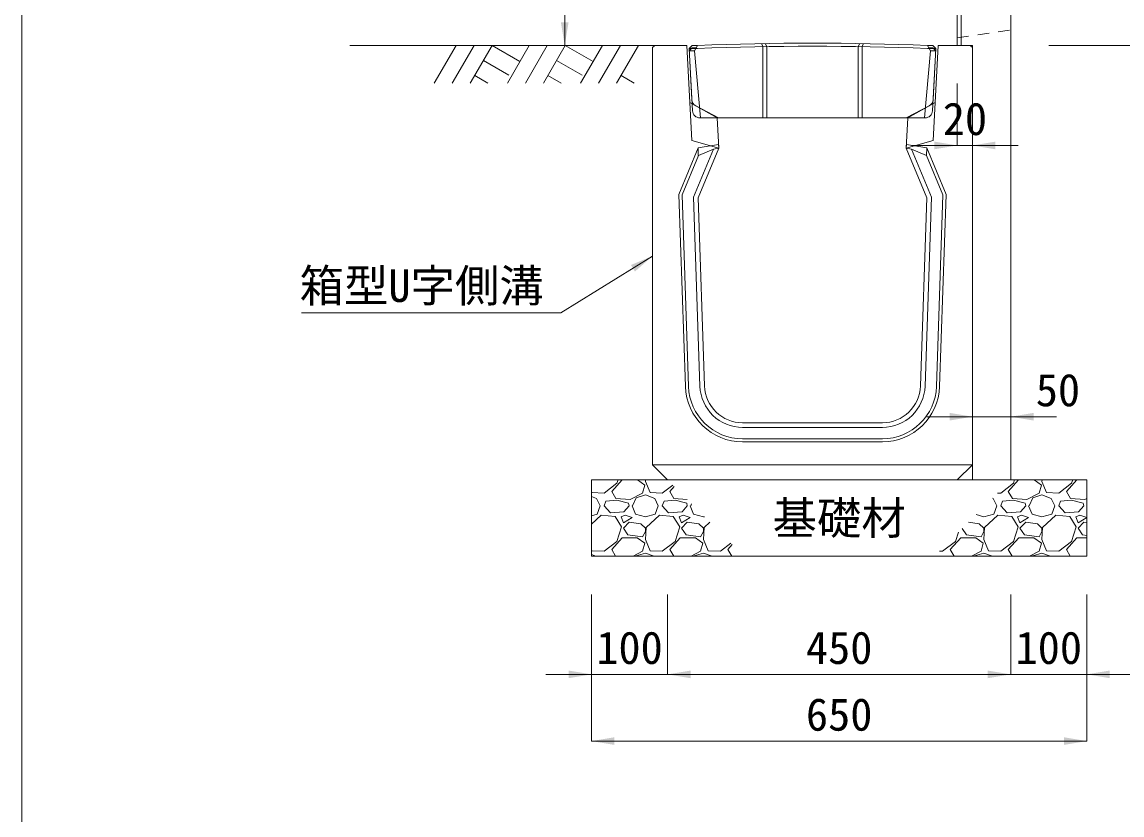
# Model space of a CAD drawing. Units: millimetres at full size. Extents: x 187207 to 255567, y 882048 to 905686.
# Drawn here: x 198397 to 199840, y 896251 to 897291 of the extents above; entities that cross this region are included whole.
import ezdxf
from ezdxf.enums import TextEntityAlignment as Align

# ---------------------------------------------------------------- set-up
doc = ezdxf.new("R2010")
doc.units = ezdxf.units.MM
doc.header["$LTSCALE"] = 20
doc.linetypes.add('DASHED', pattern=[7.5, 6, -1.5])
doc.linetypes.add('USER2', pattern=[1.35, 0.75, -0.6])
for name, color, linetype, lineweight in [('0_2', 7, 'Continuous', 20), ('パネックス', 2, 'Continuous', 13), ('図枠', 5, 'Continuous', 13), ('基礎材', 7, 'Continuous', 15), ('寸法線', 7, 'Continuous', 13), ('引出線', 4, 'Continuous', 13), ('箱型U字側溝', 2, 'Continuous', 9), ('ﾊｯﾁﾝｸﾞ', 7, 'Continuous', 5)]:
    doc.layers.add(name, color=color, linetype=linetype, lineweight=lineweight)
doc.styles.add('ＭＳ ゴシック', font='')
doc.styles.get('ＭＳ ゴシック').set_extended_font_data('MS Gothic')

# ---------------------------------------------------------------- blocks, each defined once
blk = doc.blocks.new('filled_arrow')
at = {"color": 0, "linetype": 'Continuous', "lineweight": -2}
blk.add_solid([(7.5, 1.25), (0, 0), (7.5, -1.25)], dxfattribs=at)

msp = doc.modelspace()

# ---------------------------------------------------------------- linework, layer by layer
at = {"layer": '0_2'}
msp.add_line((199227.37, 897260.37), (198827.37, 897260.37), dxfattribs=at)
at = {"layer": 'パネックス', "lineweight": 5}
msp.add_line((199629.37, 897660.37), (199629.37, 897260.37), dxfattribs=at)
at = {"layer": 'パネックス'}
for p, q in [((199694.37, 897660.37), (199694.37, 896690.37)), ((199624.37, 897260.37), (199624.37, 897655.37)), ((199624.37, 897260.37), (199624.37, 897305.37)), ((199644.37, 897260.37), (199624.37, 897260.37)), ((199644.37, 896690.37), (199644.37, 897260.37)), ((199694.37, 896690.37), (199644.37, 896690.37))]:
    msp.add_line(p, q, dxfattribs=at)
at = {"layer": 'パネックス', "linetype": 'USER2', "lineweight": 9}
msp.add_line((199624.37, 897270.37), (199694.37, 897280.37), dxfattribs=at)
at = {"layer": '図枠'}
msp.add_line((198397.37, 904948.33), (198397.37, 882048.33), dxfattribs=at)
at = {"layer": '基礎材'}
for p, q in [((199144.37, 896690.37), (199794.37, 896690.37)), ((199144.37, 896690.37), (199144.37, 896590.37)), ((199794.37, 896690.37), (199794.37, 896590.37)), ((199144.37, 896590.37), (199794.37, 896590.37))]:
    msp.add_line(p, q, dxfattribs=at)
at = {"layer": '寸法線'}
for p, q in [((199109.37, 897260.37), (199109.37, 897660.37)), ((199177.37, 897260.37), (199109.37, 897260.37)), ((199744.37, 897260.37), (200009.7, 897260.37)), ((199624.37, 897210.37), (199624.37, 897129.07)), ((199644.37, 897210.37), (199644.37, 897129.07)), ((199704.37, 897129.07), (199564.37, 897129.07)), ((199584.37, 896773.36), (199754.37, 896773.36)), ((199644.37, 896715.37), (199644.37, 896773.36)), ((199694.37, 896715.37), (199694.37, 896773.36)), ((199144.37, 896540.37), (199144.37, 896435.43)), ((199144.37, 896540.37), (199144.37, 896347.93)), ((199244.37, 896540.37), (199244.37, 896435.43)), ((199244.37, 896540.37), (199244.37, 896435.43)), ((199694.37, 896540.37), (199694.37, 896435.43)), ((199694.37, 896540.37), (199694.37, 896435.43)), ((199794.37, 896540.37), (199794.37, 896435.43)), ((199794.37, 896540.37), (199794.37, 896347.93)), ((199084.37, 896435.43), (199304.37, 896435.43)), ((199244.37, 896435.43), (199694.37, 896435.43)), ((199634.37, 896435.43), (199854.37, 896435.43)), ((199794.37, 896347.93), (199144.37, 896347.93))]:
    msp.add_line(p, q, dxfattribs=at)
at = {"layer": '引出線'}
msp.add_lwpolyline([(199224.37, 896983.87), (199104.16, 896909.59), (198764.16, 896909.59)], dxfattribs=at)
at = {"layer": '箱型U字側溝'}
for p, q in [((199272.58, 897256.23), (199283.44, 897256.23)), ((199585.28, 897256.23), (199596.15, 897256.23)), ((199284.49, 897125.83), (199284.62, 897115.71)), ((199304.38, 897124.17), (199311.37, 897125.37)), ((199564.37, 897124.17), (199557.37, 897125.37)), ((199584.25, 897125.83), (199584.13, 897115.71)), ((199271.75, 896812.96), (199263.23, 897064.22)), ((199292.74, 896813.68), (199284.37, 897060.37)), ((199526.04, 896765.37), (199342.71, 896765.37)), ((199342.71, 896759.37), (199526.04, 896759.37)), ((199526.04, 896744.37), (199342.71, 896744.37)), ((199342.71, 896740.37), (199526.04, 896740.37)), ((199224.37, 896710.37), (199644.37, 896710.37))]:
    msp.add_line(p, q, dxfattribs=at)
at = {"layer": '箱型U字側溝', "lineweight": 18}
msp.add_line((199286.91, 897165.23), (199581.81, 897165.23), dxfattribs=at)
at = {"layer": '箱型U字側溝', "lineweight": 13}
msp.add_line((199526.04, 896765.37), (199342.71, 896765.37), dxfattribs=at)
for points in [[(199309.37, 897165.37), (199273.37, 897185.37), (199269.37, 897260.37), (199227.37, 897260.37), (199224.37, 897257.37), (199224.37, 896710.37), (199244.37, 896690.37), (199624.37, 896690.37), (199644.37, 896710.37), (199644.37, 897257.37), (199641.37, 897260.37), (199599.37, 897260.37), (199595.37, 897185.37), (199559.37, 897165.37), (199557.37, 897125.37), (199584.37, 897060.37), (199576.01, 896813.68)], [(199292.74, 896813.68), (199284.37, 897060.37), (199311.37, 897125.37), (199309.37, 897165.37)]]:
    msp.add_lwpolyline(points, dxfattribs=at)
at = {"layer": '箱型U字側溝', "lineweight": 18}
for points in [[(199276.15, 897189.19), (199272.58, 897256.23), (199276.36, 897260.23)], [(199283.36, 897260.23), (199276.36, 897260.23), (199272.58, 897256.23), (199276.92, 897174.69)], [(199591.8, 897174.69), (199596.15, 897256.23), (199592.36, 897260.23), (199585.36, 897260.23)], [(199592.36, 897260.23), (199596.15, 897256.23), (199592.57, 897189.19)], [(199587.24, 897180.87), (199557.46, 897165.23), (199311.27, 897165.23), (199281.49, 897180.87)]]:
    msp.add_lwpolyline(points, dxfattribs=at)
at = {"layer": '箱型U字側溝', "color": 5}
for points in [[(199276.36, 897257.32), (199281.74, 897257.23), (199279.58, 897253.23), (199272.73, 897253.34)], [(199592.36, 897257.32), (199586.98, 897257.23), (199589.15, 897253.23), (199595.99, 897253.34)]]:
    msp.add_lwpolyline(points, close=True, dxfattribs=at)
at = {"layer": '箱型U字側溝', "color": 5, "linetype": 'DASHED'}
for points in [[(199287.43, 897165.23), (199279.58, 897253.23), (199283.36, 897260.23)], [(199581.3, 897165.23), (199589.15, 897253.23), (199585.36, 897260.23)]]:
    msp.add_lwpolyline(points, dxfattribs=at)
at = {"layer": '箱型U字側溝'}
for points in [[(199367.3, 897262.64), (199369.36, 897258.67), (199369.36, 897165.23)], [(199374.36, 897165.23), (199374.36, 897258.75), (199372.3, 897262.72)], [(199494.36, 897165.23), (199494.36, 897258.75), (199496.42, 897262.72)], [(199499.36, 897165.23), (199499.36, 897258.67), (199501.42, 897262.64)], [(199284.37, 897060.37), (199311.37, 897125.37), (199311.12, 897130.4), (199284.49, 897125.83), (199259.2, 897064.95), (199267.75, 896812.83)], [(199263.23, 897064.22), (199284.67, 897115.83), (199304.38, 897124.17), (199278.33, 897061.47), (199286.74, 896813.47)], [(199601, 896812.83), (199609.54, 897064.95), (199584.25, 897125.83), (199557.63, 897130.4), (199557.37, 897125.37), (199584.37, 897060.37), (199576.01, 896813.68)], [(199582.01, 896813.47), (199590.41, 897061.47), (199564.37, 897124.17), (199584.13, 897115.71), (199605.52, 897064.22), (199597, 896812.96)]]:
    msp.add_lwpolyline(points, dxfattribs=at)
at = {"layer": '箱型U字側溝', "linetype": 'DASHED', "lineweight": 13}
for points in [[(199311.37, 897125.37), (199276.04, 897135.37), (199273.37, 897185.37)], [(199557.37, 897125.37), (199592.71, 897135.37), (199595.37, 897185.37)]]:
    msp.add_lwpolyline(points, dxfattribs=at)
at = {"layer": '箱型U字側溝', "lineweight": 18}
for centre, radius, start, end in [((199434.36, 893461.56), 3801.67, 87.72365, 92.27635), ((199286.14, 897189.72), 10, 183.05288, 242.29297), ((199582.59, 897189.72), 10, 297.70703, 356.94712), ((199286.91, 897175.23), 10, 183.05288, 270), ((199581.81, 897175.23), 10, 270, 356.94712)]:
    msp.add_arc(centre, radius, start, end, dxfattribs=at)
at = {"layer": '箱型U字側溝'}
for centre, radius, start, end in [((199434.36, 893461.56), 3797.67, 87.72245, 92.27755), ((199342.71, 896815.37), 75, 181.94149, 270), ((199342.71, 896815.37), 71, 181.94149, 270), ((199342.71, 896815.37), 56, 181.94149, 270), ((199342.71, 896815.37), 50, 181.94149, 270), ((199526.04, 896815.37), 50, 270, 358.05851), ((199526.04, 896815.37), 56, 270, 358.05851), ((199526.04, 896815.37), 71, 270, 358.05851), ((199526.04, 896815.37), 75, 270, 358.05851)]:
    msp.add_arc(centre, radius, start, end, dxfattribs=at)
at = {"layer": '箱型U字側溝', "lineweight": 13}
for centre, start, end in [((199342.71, 896815.37), 181.94149, 270), ((199526.04, 896815.37), 270, 358.05851)]:
    msp.add_arc(centre, 50, start, end, dxfattribs=at)
at = {"layer": 'ﾊｯﾁﾝｸﾞ', "lineweight": 9}
for p, q in [((198966.81, 897260.37), (198938.17, 897210.75)), ((198990.44, 897260.37), (198961.79, 897210.75)), ((199014.06, 897260.37), (198985.41, 897210.75)), ((199014.06, 897260.37), (199050.63, 897239.26)), ((199062.81, 897260.37), (199034.17, 897210.75)), ((199086.44, 897260.37), (199057.79, 897210.75)), ((199110.06, 897260.37), (199081.41, 897210.75)), ((199110.06, 897260.37), (199146.62, 897239.26)), ((199158.81, 897260.37), (199130.16, 897210.75)), ((199182.43, 897260.37), (199153.79, 897210.75)), ((199206.06, 897260.37), (199177.41, 897210.75)), ((199002.64, 897240.59), (199036.05, 897221.3)), ((199098.63, 897240.59), (199132.05, 897221.3)), ((198991.21, 897220.8), (199008.63, 897210.75)), ((199087.21, 897220.8), (199104.63, 897210.75)), ((199183.21, 897220.8), (199200.63, 897210.75))]:
    msp.add_line(p, q, dxfattribs=at)
at = {"layer": 'ﾊｯﾁﾝｸﾞ'}
for p, q in [((199161.11, 896673.09), (199177.88, 896686.04)), ((199171.02, 896675.37), (199184.52, 896690.37)), ((199177.88, 896686.04), (199179.26, 896690.37)), ((199204.9, 896690.37), (199214.45, 896683.75)), ((199214.45, 896683.75), (199211.4, 896673.09)), ((199215.31, 896690.37), (199215.21, 896688.33)), ((199215.21, 896688.33), (199221.31, 896673.85)), ((199237.31, 896673.09), (199251.05, 896683.7)), ((199247.22, 896675.37), (199252.98, 896681.77)), ((199681.35, 896673.09), (199698.11, 896686.04)), ((199691.25, 896675.37), (199704.75, 896690.37)), ((199698.11, 896686.04), (199699.5, 896690.37)), ((199725.13, 896690.37), (199734.69, 896683.75)), ((199734.69, 896683.75), (199731.64, 896673.09)), ((199735.55, 896690.37), (199735.45, 896688.33)), ((199735.45, 896688.33), (199741.55, 896673.85)), ((199757.55, 896673.09), (199774.31, 896686.04)), ((199767.45, 896675.37), (199780.95, 896690.37)), ((199774.31, 896686.04), (199775.7, 896690.37)), ((199144.37, 896675.6), (199145.11, 896673.85)), ((199144.37, 896668.79), (199151.21, 896666.23)), ((199145.11, 896673.85), (199161.11, 896673.09)), ((199151.21, 896666.23), (199155.78, 896656.32)), ((199161.11, 896656.32), (199163.4, 896662.42)), ((199177.88, 896663.94), (199163.4, 896662.42)), ((199176.35, 896666.23), (199171.02, 896675.37)), ((199195.4, 896664.7), (199176.35, 896666.23)), ((199193.12, 896660.13), (199177.88, 896663.94)), ((199211.4, 896673.09), (199195.4, 896664.7)), ((199198.45, 896656.32), (199203.02, 896666.99)), ((199203.02, 896666.99), (199215.21, 896670.8)), ((199215.21, 896670.8), (199227.41, 896666.23)), ((199221.31, 896673.85), (199237.31, 896673.09)), ((199227.41, 896666.23), (199231.98, 896656.32)), ((199237.31, 896656.32), (199239.6, 896662.42)), ((199254.08, 896663.94), (199239.6, 896662.42)), ((199252.55, 896666.23), (199247.22, 896675.37)), ((199269.9, 896664.84), (199252.55, 896666.23)), ((199269.32, 896660.13), (199254.08, 896663.94)), ((199670.56, 896666.56), (199671.44, 896666.23)), ((199671.44, 896666.23), (199676.01, 896656.32)), ((199677.28, 896673.28), (199681.35, 896673.09)), ((199681.35, 896656.32), (199683.63, 896662.42)), ((199698.11, 896663.94), (199683.63, 896662.42)), ((199696.59, 896666.23), (199691.25, 896675.37)), ((199715.64, 896664.7), (199696.59, 896666.23)), ((199713.35, 896660.13), (199698.11, 896663.94)), ((199731.64, 896673.09), (199715.64, 896664.7)), ((199718.69, 896656.32), (199723.26, 896666.99)), ((199723.26, 896666.99), (199735.45, 896670.8)), ((199735.45, 896670.8), (199747.64, 896666.23)), ((199741.55, 896673.85), (199757.55, 896673.09)), ((199747.64, 896666.23), (199752.21, 896656.32)), ((199757.55, 896656.32), (199759.83, 896662.42)), ((199774.31, 896663.94), (199759.83, 896662.42)), ((199772.79, 896666.23), (199767.45, 896675.37)), ((199791.84, 896664.7), (199772.79, 896666.23)), ((199789.55, 896660.13), (199774.31, 896663.94)), ((199794.37, 896666.03), (199791.84, 896664.7)), ((199151.97, 896645.65), (199155.78, 896656.32)), ((199169.49, 896647.18), (199161.11, 896656.32)), ((199187.02, 896648.7), (199169.49, 896647.18)), ((199193.88, 896656.32), (199187.02, 896648.7)), ((199193.88, 896656.32), (199193.12, 896660.13)), ((199197.69, 896656.32), (199202.26, 896645.65)), ((199228.17, 896645.65), (199231.98, 896656.32)), ((199245.69, 896647.18), (199237.31, 896656.32)), ((199263.22, 896648.7), (199245.69, 896647.18)), ((199270.08, 896656.32), (199263.22, 896648.7)), ((199270.08, 896656.32), (199269.32, 896660.13)), ((199273.89, 896656.32), (199278.46, 896645.65)), ((199274.65, 896656.32), (199275.78, 896658.96)), ((199672.2, 896645.65), (199676.01, 896656.32)), ((199689.73, 896647.18), (199681.35, 896656.32)), ((199707.26, 896648.7), (199689.73, 896647.18)), ((199714.11, 896656.32), (199707.26, 896648.7)), ((199714.11, 896656.32), (199713.35, 896660.13)), ((199717.92, 896656.32), (199722.5, 896645.65)), ((199748.4, 896645.65), (199752.21, 896656.32)), ((199765.93, 896647.18), (199757.55, 896656.32)), ((199783.46, 896648.7), (199765.93, 896647.18)), ((199790.31, 896656.32), (199783.46, 896648.7)), ((199790.31, 896656.32), (199789.55, 896660.13)), ((199794.12, 896656.32), (199794.37, 896655.74)), ((199144.37, 896643.42), (199151.97, 896645.65)), ((199157.3, 896644.13), (199144.37, 896632.33)), ((199175.59, 896642.61), (199157.3, 896644.13)), ((199183.97, 896628.89), (199175.59, 896642.61)), ((199188.54, 896644.13), (199183.21, 896641.84)), ((199183.21, 896641.84), (199186.26, 896634.22)), ((199186.26, 896634.22), (199197.69, 896641.08)), ((199193.88, 896634.99), (199186.26, 896627.37)), ((199197.69, 896641.08), (199188.54, 896644.13)), ((199209.12, 896632.7), (199193.88, 896634.99)), ((199202.26, 896645.65), (199215.21, 896641.84)), ((199215.21, 896641.84), (199228.17, 896645.65)), ((199233.5, 896644.13), (199215.98, 896628.13)), ((199251.79, 896642.61), (199233.5, 896644.13)), ((199260.17, 896628.89), (199251.79, 896642.61)), ((199264.74, 896644.13), (199259.41, 896641.84)), ((199259.41, 896641.84), (199262.46, 896634.22)), ((199262.46, 896634.22), (199273.89, 896641.08)), ((199270.08, 896634.99), (199262.46, 896627.37)), ((199273.89, 896641.08), (199264.74, 896644.13)), ((199285.32, 896632.7), (199270.08, 896634.99)), ((199278.46, 896645.65), (199291.41, 896641.84)), ((199291.41, 896641.84), (199292.56, 896642.18)), ((199299.72, 896635.02), (199292.18, 896628.13)), ((199653.15, 896632.7), (199638.85, 896634.85)), ((199648.89, 896644.89), (199659.25, 896641.84)), ((199659.25, 896641.84), (199672.2, 896645.65)), ((199677.54, 896644.13), (199660.01, 896628.13)), ((199695.83, 896642.61), (199677.54, 896644.13)), ((199704.21, 896628.89), (199695.83, 896642.61)), ((199708.78, 896644.13), (199703.45, 896641.84)), ((199703.45, 896641.84), (199706.49, 896634.22)), ((199706.49, 896634.22), (199717.92, 896641.08)), ((199714.11, 896634.99), (199706.49, 896627.37)), ((199717.92, 896641.08), (199708.78, 896644.13)), ((199729.35, 896632.7), (199714.11, 896634.99)), ((199722.5, 896645.65), (199735.45, 896641.84)), ((199735.45, 896641.84), (199748.4, 896645.65)), ((199753.74, 896644.13), (199736.21, 896628.13)), ((199772.03, 896642.61), (199753.74, 896644.13)), ((199780.41, 896628.89), (199772.03, 896642.61)), ((199784.98, 896644.13), (199779.65, 896641.84)), ((199779.65, 896641.84), (199782.69, 896634.22)), ((199782.69, 896634.22), (199794.12, 896641.08)), ((199790.31, 896634.99), (199782.69, 896627.37)), ((199794.12, 896641.08), (199784.98, 896644.13)), ((199794.37, 896634.38), (199790.31, 896634.99)), ((199177.88, 896609.84), (199183.97, 896628.89)), ((199186.26, 896627.37), (199192.35, 896618.22)), ((199215.21, 896627.37), (199209.12, 896632.7)), ((199211.4, 896615.94), (199215.21, 896622.79)), ((199215.98, 896628.13), (199215.21, 896612.13)), ((199215.21, 896622.79), (199215.21, 896627.37)), ((199254.08, 896609.84), (199260.17, 896628.89)), ((199262.46, 896627.37), (199268.55, 896618.22)), ((199291.41, 896627.37), (199285.32, 896632.7)), ((199287.6, 896615.94), (199291.41, 896622.79)), ((199292.18, 896628.13), (199291.41, 896612.13)), ((199291.41, 896622.79), (199291.41, 896627.37)), ((199621.91, 896609.84), (199625.71, 896621.71)), ((199630.72, 896626.72), (199636.39, 896618.22)), ((199659.25, 896627.37), (199653.15, 896632.7)), ((199655.44, 896615.94), (199659.25, 896622.79)), ((199660.01, 896628.13), (199659.25, 896612.13)), ((199659.25, 896622.79), (199659.25, 896627.37)), ((199698.11, 896609.84), (199704.21, 896628.89)), ((199706.49, 896627.37), (199712.59, 896618.22)), ((199735.45, 896627.37), (199729.35, 896632.7)), ((199731.64, 896615.94), (199735.45, 896622.79)), ((199736.21, 896628.13), (199735.45, 896612.13)), ((199735.45, 896622.79), (199735.45, 896627.37)), ((199774.31, 896609.84), (199780.41, 896628.89)), ((199782.69, 896627.37), (199788.79, 896618.22)), ((199161.11, 896596.89), (199177.88, 896609.84)), ((199171.02, 896599.17), (199184.73, 896614.41)), ((199184.73, 896614.41), (199204.55, 896614.41)), ((199192.35, 896618.22), (199211.4, 896615.94)), ((199204.55, 896614.41), (199214.45, 896607.55)), ((199214.45, 896607.55), (199211.4, 896596.89)), ((199215.21, 896612.13), (199221.31, 896597.65)), ((199237.31, 896596.89), (199254.08, 896609.84)), ((199247.22, 896599.17), (199260.93, 896614.41)), ((199260.93, 896614.41), (199280.75, 896614.41)), ((199268.55, 896618.22), (199287.6, 896615.94)), ((199280.75, 896614.41), (199290.65, 896607.55)), ((199290.65, 896607.55), (199287.6, 896596.89)), ((199291.41, 896612.13), (199297.51, 896597.65)), ((199313.51, 896596.89), (199327.25, 896607.5)), ((199323.42, 896599.17), (199329.18, 896605.57)), ((199605.15, 896596.89), (199621.91, 896609.84)), ((199615.05, 896599.17), (199628.77, 896614.41)), ((199628.77, 896614.41), (199648.58, 896614.41)), ((199636.39, 896618.22), (199655.44, 896615.94)), ((199648.58, 896614.41), (199658.49, 896607.55)), ((199658.49, 896607.55), (199655.44, 896596.89)), ((199659.25, 896612.13), (199665.35, 896597.65)), ((199681.35, 896596.89), (199698.11, 896609.84)), ((199691.25, 896599.17), (199704.97, 896614.41)), ((199704.97, 896614.41), (199724.78, 896614.41)), ((199712.59, 896618.22), (199731.64, 896615.94)), ((199724.78, 896614.41), (199734.69, 896607.55)), ((199734.69, 896607.55), (199731.64, 896596.89)), ((199735.45, 896612.13), (199741.55, 896597.65)), ((199757.55, 896596.89), (199774.31, 896609.84)), ((199767.45, 896599.17), (199781.17, 896614.41)), ((199781.17, 896614.41), (199794.37, 896614.41)), ((199788.79, 896618.22), (199794.37, 896617.55)), ((199144.37, 896599.4), (199145.11, 896597.65)), ((199144.37, 896592.59), (199150.29, 896590.37)), ((199145.11, 896597.65), (199161.11, 896596.89)), ((199176.15, 896590.37), (199171.02, 896599.17)), ((199211.4, 896596.89), (199198.97, 896590.37)), ((199202.84, 896590.37), (199203.02, 896590.79)), ((199203.02, 896590.79), (199215.21, 896594.6)), ((199215.21, 896594.6), (199226.49, 896590.37)), ((199221.31, 896597.65), (199237.31, 896596.89)), ((199252.35, 896590.37), (199247.22, 896599.17)), ((199287.6, 896596.89), (199275.17, 896590.37)), ((199279.04, 896590.37), (199279.22, 896590.79)), ((199279.22, 896590.79), (199291.41, 896594.6)), ((199291.41, 896594.6), (199302.69, 896590.37)), ((199297.51, 896597.65), (199313.51, 896596.89)), ((199328.55, 896590.37), (199323.42, 896599.17)), ((199601.08, 896597.08), (199605.15, 896596.89)), ((199620.19, 896590.37), (199615.05, 896599.17)), ((199655.44, 896596.89), (199643, 896590.37)), ((199646.88, 896590.37), (199647.06, 896590.79)), ((199647.06, 896590.79), (199659.25, 896594.6)), ((199659.25, 896594.6), (199670.53, 896590.37)), ((199665.35, 896597.65), (199681.35, 896596.89)), ((199696.39, 896590.37), (199691.25, 896599.17)), ((199731.64, 896596.89), (199719.2, 896590.37)), ((199723.08, 896590.37), (199723.26, 896590.79)), ((199723.26, 896590.79), (199735.45, 896594.6)), ((199735.45, 896594.6), (199746.73, 896590.37)), ((199741.55, 896597.65), (199757.55, 896596.89)), ((199772.59, 896590.37), (199767.45, 896599.17))]:
    msp.add_line(p, q, dxfattribs=at)

# ---------------------------------------------------------------- block references
at = {"layer": '寸法線', "xscale": 4, "yscale": 4}
for p, rotation in [((199109.37, 897260.37), 90), ((199624.37, 897129.07), 180), ((199644.37, 896773.36), 180), ((199144.37, 896435.43), 180), ((199694.37, 896435.43), 180), ((199694.37, 896435.43), 180), ((199794.37, 896347.93), 180)]:
    msp.add_blockref('filled_arrow', p, dxfattribs=dict(at, rotation=rotation))
for p in [(199644.37, 897129.07), (199694.37, 896773.36), (199244.37, 896435.43), (199244.37, 896435.43), (199794.37, 896435.43), (199144.37, 896347.93)]:
    msp.add_blockref('filled_arrow', p, dxfattribs=at)
at = {"layer": '引出線', "xscale": 4, "yscale": 4, "rotation": 211.7}
msp.add_blockref('filled_arrow', (199224.37, 896983.87), dxfattribs=at)

# ---------------------------------------------------------------- texts
at = {"layer": '寸法線', "style": 'ＭＳ ゴシック'}
for s, p in [('20', (199634.37, 897164.07)), ('50', (199756.37, 896808.36)), ('基礎材', (199469.37, 896640.37)), ('100', (199194.37, 896470.43)), ('450', (199469.37, 896470.43)), ('100', (199744.37, 896470.43)), ('650', (199469.37, 896382.93))]:
    msp.add_text(s, height=42.72, dxfattribs=at).set_placement(p, align=Align.MIDDLE_CENTER)
at = {"layer": '引出線', "style": 'ＭＳ ゴシック'}
msp.add_text('箱型U字側溝', height=42.72, dxfattribs=at).set_placement((198921.66, 896966.56), align=Align.TOP_CENTER)

doc.saveas('drawing.dxf')
